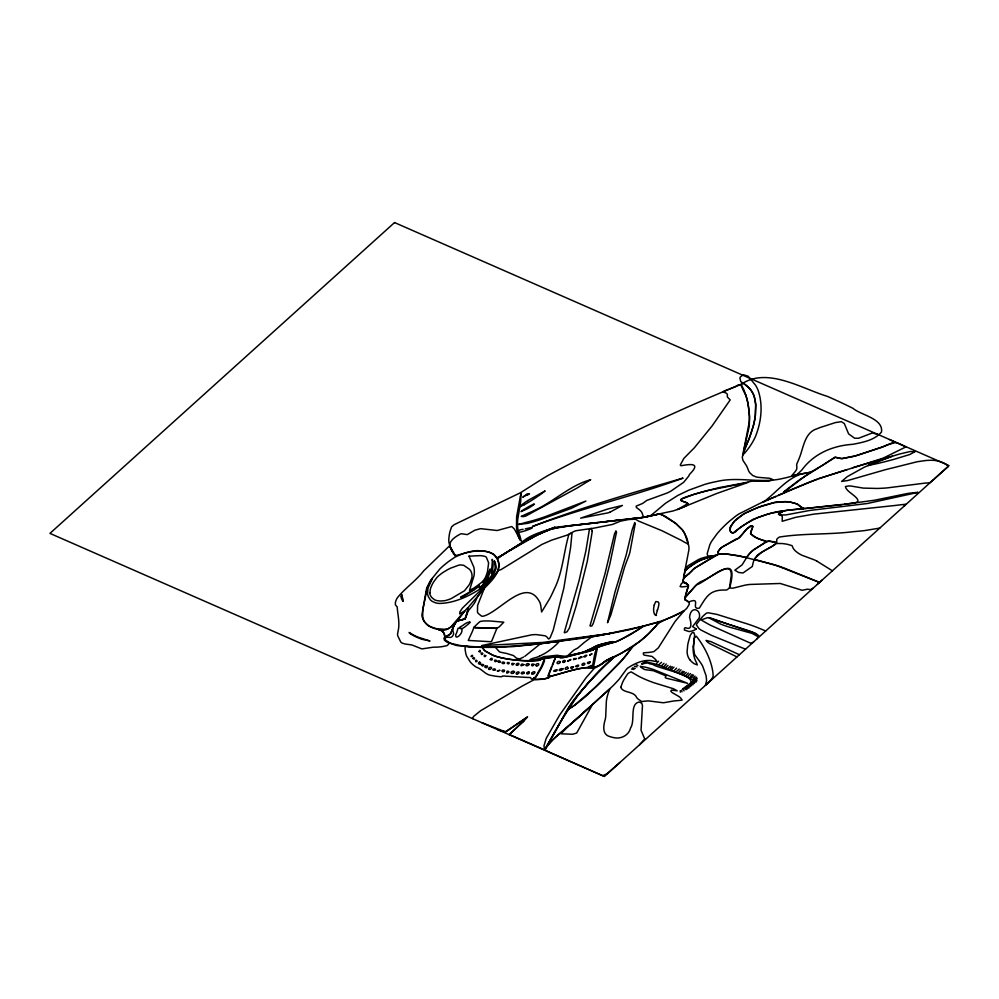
<?xml version="1.0" encoding="UTF-8"?>
<svg xmlns="http://www.w3.org/2000/svg" width="999" height="999" viewBox="0 0 999 999"><rect width="100%" height="100%" fill="white"/><g stroke="black" fill="none" stroke-linecap="round" stroke-linejoin="round"><path stroke-width="1.5" d="M688.411 585.839L687.699 584.665A31.381 18.269 -26 0 0 686.987 583.928L683.254 582.33L681.543 583.466A24.126 14.036 -26 0 0 681.181 584.165L680.107 586.463L681.143 586.863A28.696 16.708 -26 0 0 686.725 586.376L688.348 585.789L688.099 586.713M548.626 675.312L555.369 658.066M656.168 614.497L658.154 607.754A70.105 40.809 -26 0 0 658.503 606.63L658.965 603.583A7.068 4.121 -26 0 0 658.616 602.572L658.416 602.285A10.577 6.156 -26 0 0 658.029 601.873L655.806 601.56L654.183 605.082M524.2 672.702L524.213 672.627A1.548 0.899 -26 0 0 523.339 672.002L522.964 672.04A2.772 1.611 -26 0 0 521.703 672.477L521.191 673.338A3.434 1.998 -26 0 0 522.115 673.9L522.889 673.751A1.474 0.849 -26 0 0 524.313 672.689M567.557 661.126L570.666 659.465M483.678 665.172L482.842 665.871M578.521 658.428L580.107 657.18M817.332 584.427L818.793 582.629L817.457 581.58L784.302 568.094A313.099 182.255 -26 0 0 775.037 564.984L738.461 555.669L725.798 553.946A50.225 29.246 -26 0 0 723.488 553.871L718.818 554.083L718.181 552.559A1.898 1.111 -26 0 0 717.931 552.222L720.466 548.426A9.216 5.357 -26 0 1 722.115 547.102L738.885 538.036A3.559 2.073 -26 0 0 739.897 537.312L745.504 530.319A44.705 26.024 -26 0 1 747.452 528.296L750.724 525.649L752.697 526.286A2.735 1.598 -26 0 1 752.809 526.748L751.86 529.17A34.815 20.267 -26 0 0 751.073 531.031L750.936 531.393M590.184 662.212C588.836 665.421 585.002 662.162 589.547 661.925A1.698 0.987 -26 0 1 590.309 662.062M730.306 528.459L730.244 528.796A17.32 10.077 -26 0 0 730.157 530.232L730.793 532.267L732.379 532.966A1.898 1.099 -26 0 0 733.191 532.817A2.11 1.236 -26 0 0 733.741 532.567L738.074 529.233A100.712 58.629 -26 0 1 742.145 526.173L752.984 519.368L767.22 514.26A139.61 81.269 -26 0 1 773.276 512.624L776.71 511.775M747.602 556.043L742.07 564.897L734.839 570.192L738.623 572.439L742.956 573.001L752.309 566.483A29.396 17.108 -26 0 0 752.659 564.66L753.845 560.152A15.26 8.879 -26 0 1 754.969 558.453L755.281 558.066A12.887 7.505 -26 0 1 756.218 557.017C756.967 551.935 787.262 542.02 771.94 541.608A36.239 21.091 -26 0 0 769.717 541.171L766.433 541.708L761.413 539.747A60.477 35.202 -26 0 1 758.204 538.586L757.517 538.286M683.691 576.535L683.566 577.772L684.665 577.172A8.604 5.007 -26 0 1 685.189 576.798L685.701 576.46A9.453 5.507 -26 0 0 686.675 575.749L689.035 573.563M684.003 575.187L688.935 549.687A59.903 34.865 -26 0 0 688.798 546.203L687.437 540.009A148.888 86.676 -26 0 0 686.201 536.475L682.604 530.069L675.774 523.476A92.22 53.684 -26 0 0 673.463 521.69M685.689 567.819L688.511 565.397A16.459 9.578 -26 0 0 689.597 564.822L698.214 559.69A15.709 9.153 -26 0 1 700.873 558.503L704.919 557.267A39.011 22.715 -26 0 1 708.204 556.58L712.587 555.906A9.778 5.694 -26 0 1 713.261 555.844L715.946 555.382M562.849 668.793L561.85 668.556A6.756 3.934 -26 0 0 559.552 669.38L559.178 670.292A4.508 2.622 -26 0 0 560.114 670.541L560.639 670.454M685.389 569.13L682.916 582.33M488.024 578.046L489.797 572.09A43.719 25.45 -26 0 0 490.072 571.053M488.074 577.809L487.749 578.945A2.697 1.573 -26 0 1 487.137 579.807L487.037 579.895A12.413 7.218 -26 0 1 486.463 580.394L484.765 581.83M687.886 587.449L685.177 597.202L686.013 596.578M489.235 571.241L489.685 569.755A22.39 13.037 -26 0 1 489.86 569.243L490.309 569.005A13.337 7.767 -26 0 1 490.022 571.066M489.173 571.453L488.499 573.626M750.936 531.505L750.811 531.955A9.49 5.532 -26 0 0 750.686 532.567L750.661 532.954A5.957 3.472 -26 0 0 750.873 533.891L753.159 536.026A62.987 36.663 -26 0 0 757.529 538.274M465.946 616.883C474.875 588.823 454.258 635.976 440.547 629.632M471.178 656.118L472.227 655.294A1.961 1.136 -26 0 1 472.365 656.718L472.102 656.842A5.232 3.047 -26 0 1 471.69 656.618L471.241 656.293M460.664 597.29L461.675 596.54A25.4 14.785 -26 0 1 462.537 596.066L463.636 595.454M657.517 609.677L657.267 610.414M465.784 617.37L464.685 619.155L457.155 620.804A6.668 3.884 -26 0 0 456.393 621.378L455.956 621.778A3.059 1.786 -26 0 0 455.606 622.19L455.107 623.001A46.304 26.961 -26 0 0 453.446 626.51L450.599 633.878L443.981 638.186L444.405 640.184L447.427 642.282A33.854 19.705 -26 0 0 448.926 642.969L462.05 645.953L484.378 647.327A279.957 162.962 -26 0 0 508.029 646.84A171.978 100.112 -26 0 0 513.786 646.553L557.579 641.47M575.774 666.258C580.606 662.687 578.533 668.418 575.774 666.433M688.274 586.638L688.448 586.176A1.336 0.774 -26 0 0 688.486 585.901L687.762 584.84A45.554 26.523 -26 0 0 687.187 584.153L686.238 583.291A13.149 7.655 -26 0 0 685.052 582.617L684.365 582.342A1.836 1.074 -26 0 0 684.04 582.305L683.054 582.342M688.236 586.75L686.201 592.919A128.172 74.613 -26 0 0 685.626 594.979L685.014 600.037A8.729 5.082 -26 0 1 685.901 600.187A5.045 2.935 -26 0 1 686.238 600.299L687.312 600.911A18.694 10.877 -26 0 1 688.136 601.623L689.198 603.259A6.331 3.684 -26 0 1 689.235 604.407L686.85 608.229A16.421 9.565 -26 0 1 685.114 609.852L684.665 610.227A13.262 7.717 -26 0 1 683.229 611.276L682.13 611.975M581.755 657.23L578.633 658.591M554.67 659.265L553.234 662.724M543.406 661.675L541.883 665.334A68.981 40.147 -26 0 1 540.659 667.906L536.6 675.074A27.61 16.071 -26 0 1 535.676 676.485L535.152 677.135A2.66 1.548 -26 0 1 534.378 677.797L534.028 678.009M552.872 663.561L552.297 664.947M551.436 666.957L547.889 676.186M776.673 542.37L776.797 539.398A3.184 1.861 -26 0 1 777.297 538.661L778.683 537.512A3.671 2.135 -26 0 1 779.545 537.037C803.758 533.166 828.808 534.777 853.258 531.68A440.646 256.506 -26 0 0 864.722 530.581L879.794 528.084M593.119 649.825L567.27 656.818A101.286 58.966 -26 0 1 564.148 657.429L563.399 657.567M555.219 658.041L555.144 658.141A5.432 3.159 -26 0 0 554.994 658.478M570.766 659.914L567.619 661.226M766.395 541.67L753.508 549.937A15.46 8.991 -26 0 0 751.935 551.223L750.486 552.634A30.782 17.92 -26 0 0 748.051 555.432L747.439 556.318A20.579 11.976 -26 0 0 746.64 557.417L726.685 553.995M818.556 583.229L818.705 583.016A2.26 1.324 -26 0 0 818.493 582.292L817.894 581.843A19.468 11.339 -26 0 0 817.332 581.555L778.184 566.183A309.353 180.082 -26 0 0 771.153 563.96L754.695 559.428L755.469 557.942A19.018 11.076 -26 0 1 756.218 557.142L757.617 555.806A37.6 21.891 -26 0 1 760.689 553.209L761.862 552.322A24.001 13.974 -26 0 1 763.661 551.073L770.266 547.29A39.411 22.94 -26 0 0 772.577 545.929L776.036 543.468L782.292 543.543A109.615 63.811 -26 0 1 787.262 544.268L791.907 545.591A3.671 2.135 -26 0 1 792.219 545.941L792.482 546.64A26.361 15.347 -26 0 0 794.717 550.224L795.291 550.824A58.229 33.891 -26 0 0 802.334 555.407L812.936 559.34A54.396 31.668 -26 0 1 816.82 561.076M484.727 580.781L483.079 583.154L484.565 582.005M693.294 681.018L687.1 686.363M747.627 556.068L747.826 555.819A48.976 28.509 -26 0 1 748.95 554.395A23.252 13.536 -26 0 1 752.884 550.474L753.134 550.274A10.714 6.231 -26 0 1 753.92 549.675L760.414 545.579A61.351 35.714 -26 0 0 764.422 543.031L767.894 541.096L772.227 541.683A17.37 10.115 -26 0 1 773.176 541.945L773.301 541.995M544.418 659.727L544.393 661.088A83.779 48.776 -26 0 1 541.358 668.044L535.452 677.959A8.104 4.72 -26 0 1 533.491 678.483L533.441 678.496M495.079 574.924L497.752 571.49L487.487 583.666L462.275 608.254L459.89 611.863L459.69 613.91L464.835 610.751L450.749 627.097L448.189 628.658L444.468 629.283L434.44 628.533A48.327 28.134 -26 0 1 430.644 626.835A44.943 26.161 -26 0 1 428.733 625.649L428.121 625.212A58.654 34.141 -26 0 1 425.986 623.388L424.513 621.79A18.182 10.589 -26 0 1 423.838 620.641L423.326 619.218A62.862 36.601 -26 0 1 422.714 616.545L422.777 609.777L427.023 588.948A67.882 39.51 -26 0 1 430.569 580.419L439.91 568.893A69.281 40.335 -26 0 1 443.881 565.297L447.402 562.437A49.475 28.809 -26 0 1 450.237 560.364L454.757 557.305A21.166 12.313 -26 0 1 455.194 557.005L460.514 554.657A29.008 16.883 -26 0 1 465.159 552.947L466.995 552.422A42.495 24.738 -26 0 1 470.816 551.498L474.463 550.886A26.936 15.672 -26 0 1 477.147 550.661L481.993 550.799A46.291 26.948 -26 0 1 486.051 551.386A42.52 24.75 -26 0 1 488.923 552.097L493.381 554.095A18.394 10.714 -26 0 1 494.692 555.257L496.378 557.767A12.138 7.068 -26 0 0 496.753 558.216L504.258 553.946A90.647 52.772 -26 0 1 507.292 552.01M402.834 601.248L401.448 598.588A36.751 21.391 -26 0 1 401.223 597.477L401.161 596.653M494.892 575.162L487.774 582.579A93.556 54.458 -26 0 1 484.977 585.052L481.968 587.512A38.324 22.303 -26 0 1 478.384 590.059C466.633 597.277 453.234 603.221 439.26 603.446A21.841 12.712 -26 0 1 435.352 602.747L432.405 601.448A23.639 13.761 -26 0 1 430.244 599.712L428.359 596.628A36.439 21.216 -26 0 1 427.584 593.743L427.984 588.174L432.43 578.371L427.335 586.675A40.21 23.414 -26 0 0 426.436 589.273L424.5 600.411A126.561 73.676 -26 0 1 424.026 602.897L421.928 614.76A29.258 17.033 -26 0 0 422.24 617.107L423.351 619.929A52.747 30.707 -26 0 0 424.637 622.002L426.885 624.562A36.926 21.491 -26 0 0 428.958 626.173L441.92 630.756L443.981 633.016A27.335 15.909 -26 0 1 444.63 634.877L444.792 636.838A4.108 2.398 -26 0 1 444.592 637.487L445.104 639.86A31.281 18.207 -26 0 0 446.416 641.108A21.99 12.8 -26 0 0 447.49 641.87L449.25 643.331L447.552 645.254A2.672 1.548 -26 0 1 446.728 645.716L441.933 646.678A71.928 41.871 -26 0 1 439.685 646.927L437.2 647.127A28.671 16.683 -26 0 1 435.539 647.165L433.666 647.177A9.228 5.37 -26 0 0 432.592 647.29L421.853 648.913L412.5 645.192A17.083 9.94 -26 0 0 411.176 644.842L406.518 644.218A25.962 15.11 -26 0 1 403.996 643.681L403.209 643.443A54.645 31.806 -26 0 1 402.235 643.119L400.836 642.145L397.914 636.163A24.276 14.123 -26 0 1 397.502 634.565L398.339 629.645A12.85 7.48 -26 0 0 398.638 628.109C399.45 621.041 397.764 614.36 397.277 608.091A11.139 6.494 -26 0 0 397.165 606.917L395.392 604.882L395.392 602.559A25.425 14.798 -26 0 1 396.016 600.461L396.615 599.088A14.136 8.229 -26 0 1 397.727 597.315C405.694 587.662 416.196 580.594 423.876 570.641A48.701 28.347 -26 0 0 425.212 569.393L449.587 545.766L455.357 555.644L462.924 553.771A20.417 11.888 -26 0 1 464.597 553.221L469.53 552.035A68.394 39.81 -26 0 1 472.764 551.448L477.634 550.849A22.927 13.349 -26 0 1 479.92 550.811L483.516 551.136A62.862 36.588 -26 0 1 487.012 551.735L489.185 552.285A23.489 13.674 -26 0 1 490.871 552.909A27.31 15.897 -26 0 1 494.243 555.094L497.452 558.004L524.775 541.508A155.994 90.809 -26 0 1 532.205 537.462A100.137 58.292 -26 0 1 534.165 536.388L551.186 528.883M690.147 676.897L692.107 674.512M492.794 647.165L475.087 647.14A71.154 41.421 -26 0 1 471.953 646.99L467.245 646.528A162.387 94.53 -26 0 1 460.789 645.604C455.556 647.489 434.553 635.876 450.549 637.437A2.148 1.249 -26 0 0 451.298 637.137L451.923 636.725A2.71 1.573 -26 0 0 452.472 636.226L453.284 634.889A11.688 6.806 -26 0 0 453.671 633.753L452.797 630.119A5.357 3.122 -26 0 1 452.659 629.208L453.396 626.848A63.237 36.813 -26 0 1 454.07 625.349L456.393 621.553A1.923 1.124 -26 0 1 456.88 621.203L465.159 618.893L467.919 611.575A11.888 6.918 -26 0 1 468.931 610.014L470.579 608.066A42.595 24.8 -26 0 0 473.588 604.283L474.088 603.558A35.127 20.455 -26 0 0 475.474 601.336C480.294 587.25 499.512 579.82 498.776 563.798A70.13 40.822 -26 0 0 498.501 561.938L497.052 558.404L510.526 549.812M482.442 590.821L468.693 606.78L465.097 618.856L457.417 620.854A2.697 1.573 -26 0 0 456.73 621.303L454.795 624.113A98.889 57.567 -26 0 0 453.571 626.723L453.334 627.272A69.58 40.509 -26 0 0 452.51 629.32L450.462 633.753A3.222 1.873 -26 0 1 449.725 634.402L447.877 635.476A17.557 10.227 -26 0 0 446.103 636.538L444.905 637.125L444.63 636.088A21.091 12.275 -26 0 0 444.43 635.102L444.33 634.715A45.567 26.523 -26 0 0 443.743 633.104L442.594 631.243A6.319 3.684 -26 0 0 441.87 630.744L440.596 630.294A36.701 21.366 -26 0 1 439.985 630.107L439.098 629.832A6.319 3.671 -26 0 0 438.711 629.732L439.011 629.682M534.34 673.351L534.577 672.964A2.935 1.711 -26 0 0 534.69 672.14L534.69 672.14M483.104 590.084L484.04 589.085L477.609 605.357L477.447 611.987A17.982 10.465 -26 0 0 478.184 613.386L481.481 616.071A4.808 2.797 -26 0 0 483.329 616.171C500.162 611.888 526.573 575.324 540.009 602.722A58.054 33.791 -26 0 1 541.071 608.091L541.645 611.962L549.837 598.389A181.019 105.382 -26 0 0 554.27 589.135C562.762 572.29 563.736 551.698 568.893 534.49A20.28 11.801 -26 0 1 570.217 533.566L571.99 533.179L570.604 547.427L563.811 588.211L553.171 630.319L550.137 637.712L548.751 639.035L547.939 638.349A12.975 7.555 -26 0 0 547.127 637.212A16.071 9.353 -26 0 0 546.316 636.513A13.924 8.104 -26 0 0 545.029 635.776L536.238 634.59A47.303 27.535 -26 0 0 531.805 634.802L481.543 645.604L542.869 642.432L610.002 633.516L544.068 643.344M593.269 649.6L600.624 645.978A76.611 44.593 -26 0 1 605.968 644.293L614.223 642.307A11.176 6.506 -26 0 0 615.709 641.882L625.012 637.487M686.063 596.391L695.179 586.201A24.6 14.323 -26 0 1 697.452 584.328C703.271 583.491 729.695 559.103 731.131 572.889A60.527 35.24 -26 0 1 731.268 575.574L729.52 587.537L728.071 589.098A5.919 3.447 -26 0 1 726.323 590.059C709.889 589.385 706.817 596.116 699.375 608.116C689.872 610.052 702.322 596.103 688.573 602.11A16.946 9.865 -26 0 0 688.061 601.635A24.938 14.51 -26 0 0 687.15 600.948L686.463 600.536A9.216 5.37 -26 0 0 685.551 600.174L684.727 599.05A11.651 6.781 -26 0 1 684.864 598.351L685.014 597.889A3.834 2.235 -26 0 1 685.264 597.427L696.528 584.665A21.116 12.288 -26 0 1 700.324 581.893C717.719 574.9 739.085 552.322 729.67 587.999L732.804 588.211L745.117 585.139A40.971 23.851 -26 0 1 749.849 584.452L780.244 583.478L802.197 590.284L807.217 589.235L810.951 589.622L813.298 588.061M691.458 677.359L693.481 674.999M554.857 527.26L551.623 528.696M656.718 663.274L658.578 661.238M784.739 491.171L783.728 492.27A1.848 1.074 -26 0 0 784.39 492.432L816.583 479.37L877.322 460.015M664.248 666.196L666.258 664.023M523.051 497.09L527.135 493.943A11.926 6.943 -26 0 1 529.208 493.656L529.495 493.993A3.022 1.761 -26 0 1 528.708 494.343A14.198 8.267 -26 0 1 528.121 494.555L527.609 494.717M688.461 574.2L692.082 570.392A21.379 12.45 -26 0 1 694.717 568.106L708.353 560.102A33.017 19.218 -26 0 0 711.038 558.528L718.381 554.308L726.236 553.833M597.352 673.001L594.942 675.574A261.538 152.248 -26 0 0 584.278 687.649L580.744 691.957A197.964 115.235 -26 0 0 575.087 699.4L562.425 718.756L544.767 749.912L569.692 705.881A153.297 89.236 -26 0 1 575.087 698.376L587.362 683.703A378.396 220.267 -26 0 1 595.616 674.712L601.386 668.831A128.559 74.838 -26 0 1 604.857 665.434L612.537 658.391M678.658 672.339L681.056 669.817M598.164 672.04L614.173 656.743L610.826 658.204A72.065 41.946 -26 0 0 608.054 659.69L605.157 661.388A15.135 8.804 -26 0 0 604.02 662.175L599.013 665.659A17.058 9.928 -26 0 1 596.927 666.608L595.554 666.957A24.55 14.286 -26 0 1 593.468 667.607C580.144 666.658 564.56 672.789 550.012 676.473A4.995 2.91 -26 0 0 549.175 677.272L545.629 678.696L534.04 679.745L522.377 685.963L480.644 710.714L473.726 716.308L472.539 718.131L473.264 718.93M674.537 670.267L676.573 668.156M686.226 675.274L688.336 673.101M684.19 674.437L686.226 672.377M670.529 668.319L672.202 666.633M671.778 669.342L673.95 667.157M523.126 721.69L526.972 717.319L512.899 726.997A81.156 47.24 -26 0 1 509.028 729.682L506.318 731.443A1.573 0.912 -26 0 1 505.919 731.605M661.962 665.334L663.985 663.324M688.024 676.011L690.484 673.563M682.392 673.688L684.427 671.728M523.738 721.241L509.078 734.627M757.03 638.823L758.716 635.751L755.094 633.154L709.09 617.894L720.903 624.225A176.711 102.86 -26 0 0 729.183 627.06L752.022 633.378L758.578 636.95L757.429 634.727L752.297 632.08A120.754 70.292 -26 0 0 747.989 630.519L729.67 624.637M904.145 506.106L905.656 504.258L899.849 504.882A167.195 97.328 -26 0 1 894.117 505.581L813.848 514.123L795.816 517.295L782.155 521.291L782.317 516.908A8.629 5.02 -26 0 0 781.942 516.133L781.605 515.746A6.543 3.809 -26 0 0 781.018 515.309L778.845 514.41A14.173 8.254 -26 0 0 779.295 514.572L779.957 514.81A13.424 7.817 -26 0 1 780.319 514.947L785.689 514.96L809.739 510.452L867.269 503.521L918.106 492.382L914.035 492.694A181.618 105.719 -26 0 0 907.679 493.456L874.674 500.212L844.642 504.258M533.354 678.446L533.379 678.433A3.759 2.185 -26 0 1 533.766 678.171L534.165 677.921M639.547 744.779L644.73 738.898L641.046 730.269L642.482 705.519L641.795 703.296L639.772 702.235A8.179 4.758 -26 0 0 639.148 702.06C629.432 703.696 635.389 721.153 630.569 727.934C628.783 735.664 620.279 739.61 612.961 737.449A30.182 17.57 -26 0 1 610.114 736.663C601.835 734.764 603.384 725.386 605.282 719.33A73.814 42.969 -26 0 0 605.706 716.483L606.343 701.41A78.297 45.579 -26 0 1 608.616 692.02L609.902 688.786L569.517 725.149M659.128 664.472L661.5 662.325M822.302 579.932L818.718 583.141M933.128 479.97L929.969 482.667L927.971 482.954A33.392 19.443 -26 0 0 925.836 483.017L886.825 487.937A159.977 93.132 -26 0 1 877.234 488.449L863.186 488.099L851.485 486.126A15.509 9.028 -26 0 0 848.613 485.964L845.391 486.575L846.028 488.286A37.812 22.003 -26 0 0 847.189 489.81C849.525 493.206 864.647 501.036 854.357 502.959M934.352 478.871L947.214 467.432A35.277 20.542 -26 0 1 948.301 466.545C946.103 462.674 936.475 459.94 931.031 460.277A64.898 37.787 -26 0 0 925.486 460.539L917.107 461.763L893.081 467.794A175.012 101.873 -26 0 0 885.014 469.805L847.826 480.507L841.633 481.418L847.277 476.623L864.597 467.033L892.332 456.156L852.559 467.757M587.874 708.766L571.453 723.451M753.646 641.87L751.785 643.206L749.675 642.794L710.426 625.224A249.663 145.33 -26 0 1 706.068 622.814L701.073 619.942L707.317 617.757A14.76 8.591 -26 0 1 709.665 617.757L728.908 624.425M619.942 762.474L606.98 773.775L602.584 775.736L548.014 751.61L545.616 750.374L545.479 749.275A28.971 16.871 -26 0 1 545.879 748.064L549.438 743.393A159.628 92.932 -26 0 1 551.823 740.908L554.37 738.348A75.674 44.056 -26 0 1 557.517 735.401M588.473 708.241L591.883 705.669L576.673 733.054L572.577 734.265L560.926 733.766L568.606 725.948M686.975 685.614C704.732 676.76 657.542 668.481 652.946 664.472A62.263 36.251 -26 0 0 649.362 663.723C647.639 661.138 638.036 666.383 643.006 662.936A5.27 3.059 -26 0 1 644.642 662.262L645.092 662.137A4.645 2.71 -26 0 1 646.453 661.962L654.183 663.761A274.388 159.728 -26 0 1 659.877 665.596A233.953 136.189 -26 0 1 664.135 667.132L689.635 677.896L693.468 680.344A1.661 0.962 -26 0 1 693.294 681.018M686.101 686.388L682.567 689.085A2.085 1.211 -26 0 0 683.204 688.998A1.948 1.136 -26 0 0 683.566 688.885L686.301 687.025M668.468 667.944L670.491 666.171M680.819 673.051L682.954 671.178M570.404 724.25L552.697 739.697L546.141 747.14L567.257 709.964L575.187 704.994L586.538 695.779L619.555 663.049A118.869 69.193 -26 0 0 624.462 657.367A122.69 71.416 -26 0 0 627.11 654.02L631.368 647.602L630.506 647.976A41.483 24.151 -26 0 1 628.508 649.163L613.024 657.904M676.46 671.478L679.233 669.068M784.914 490.996L785.239 490.734A30.494 17.757 -26 0 1 785.888 490.197L798.8 480.357M557.28 735.551L571.715 723.288A293.231 170.692 -26 0 0 580.069 715.996L612.524 686.238A110.951 64.585 -26 0 0 617.07 681.505A118.519 68.993 -26 0 0 619.555 678.733L626.123 669.705A10.739 6.256 -26 0 1 627.659 668.094C634.939 663.199 644.392 658.903 653.284 660.976A106.356 61.913 -26 0 1 655.032 661.4L656.855 661.338A86.051 50.1 -26 0 0 655.506 659.402L652.122 656.468L644.293 655.144A3.472 2.023 -26 0 1 643.818 654.807L643.631 654.57A5.919 3.447 -26 0 0 643.344 654.158L643.406 652.871L646.003 652.597A57.005 33.179 -26 0 0 648.388 652.497L652.934 651.86A5.994 3.496 -26 0 0 654.133 651.423L658.291 647.914L674.899 621.753A76.448 44.505 -26 0 1 677.347 618.731L684.165 610.801L669.904 617.757A120.842 70.342 -26 0 1 665.234 619.58L660.614 621.241A73.089 42.545 -26 0 1 656.331 622.627L629.482 629.707L611.538 633.291M692.969 677.909L695.092 676.098M666.196 666.845L667.981 665.459M799.475 479.795L817.045 468.856M479.92 663.923L478.796 663.935A3.197 1.861 -26 0 1 478.608 662.712L479.508 662.175M462.824 625.362L464.985 623.875A6.419 3.734 -26 0 1 469.917 622.002M462.325 625.711L460.214 627.122M600.749 664.71L601.623 664.123A7.393 4.296 -26 0 0 602.809 663.161L603.821 662.15A4.733 2.76 -26 0 1 604.308 661.713L606.231 660.464A30.345 17.67 -26 0 1 606.967 660.039A26.199 15.247 -26 0 1 608.716 659.09L617.245 655.144A86.938 50.612 -26 0 0 622.789 652.384L639.884 641.383A81.056 47.19 -26 0 0 644.954 637.15L646.053 636.163A70.654 41.134 -26 0 0 650.749 631.593L656.343 625.399A39.548 23.014 -26 0 1 657.916 623.726L659.939 621.603L658.653 621.94A16.409 9.553 -26 0 1 657.317 622.377L643.368 626.286L630.956 634.278A39.573 23.039 -26 0 1 628.858 635.464L625.898 637.025M640.634 627.996L643.368 626.261L600.711 635.239A615.097 358.067 -26 0 1 581.118 638.448L528.483 645.167L492.932 647.152M474.038 589.872L467.095 594.23A50.912 29.633 -26 0 1 465.197 595.342L464.51 595.716A15.572 9.066 -26 0 1 462.05 596.927L460.701 597.327M639.972 628.483L638.973 629.133A80.669 46.965 -26 0 1 636.163 630.881L620.466 639.76A37.025 21.553 -26 0 1 618.244 640.809L617.045 641.333A15.884 9.241 -26 0 1 614.01 642.369L613.099 641.82A6.206 3.609 -26 0 1 613.423 642.095L612.724 642.782A17.62 10.252 -26 0 0 611.351 642.969M693.731 679.058L696.678 677.185M502.772 554.782L497.34 558.766M512.187 548.751L520.866 543.369A14.91 8.679 -26 0 1 521.466 543.006L522.577 541.883L520.741 540.496A7.767 4.52 -26 0 1 520.167 539.947L514.473 529.133L511.738 526.535L497.177 530.506L480.544 528.658L474.775 530.232L467.257 534.627L462.3 533.853A3.771 2.198 -26 0 0 460.539 533.966C456.256 536.176 449.038 540.509 449.862 545.941A8.916 5.182 -26 0 0 449.962 546.278L453.783 554.095L455.781 556.243L451.773 550.836A140.971 82.068 -26 0 1 450.324 547.44L448.988 542.619A46.728 27.198 -26 0 1 448.801 539.11L449.25 535.064A95.579 55.644 -26 0 1 450.099 531.168L451.61 526.798L454.27 524.637L520.529 492.707L537.175 482.167A218.619 127.26 -26 0 1 548.289 475.324C609.952 442.245 673.376 412.025 738.149 385.539A46.454 27.048 -26 0 0 742.744 383.329C768.331 367.32 802.384 388.861 827.222 396.303A986.025 573.988 -26 0 1 852.934 408.316C861.126 415.247 883.453 418.469 881.518 432.005C874.525 440.309 862.924 442.307 852.834 444.318C833.116 445.554 814.123 453.459 802.16 469.592A88.761 51.673 -26 0 0 800.674 471.203L797.002 474.463L790.471 476.573A99.763 58.079 -26 0 1 782.354 478.546C760.751 483.766 738.211 476.173 716.508 481.568A76.498 44.53 -26 0 0 704.857 484.365L689.085 490.059L677.809 495.442L665.471 503.296L651.073 515.372L645.666 516.995A92.907 54.083 -26 0 1 640.908 517.669L609.815 521.178M504.045 554.058L522.514 542.395L537.624 534.328A53.909 31.381 -26 0 1 540.509 532.929L541.62 532.43A69.293 40.335 -26 0 1 546.603 530.344L553.009 528.121A33.392 19.443 -26 0 1 556.705 527.185L597.677 522.577M527.809 500.549L545.117 490.921L541.895 493.456A119.58 69.605 -26 0 1 539.11 495.417L538.336 495.941A111.813 65.085 -26 0 1 524.3 504.732M817.369 468.494L818.418 467.857A142.308 82.842 -26 0 0 823.176 464.86L834.977 457.43A1.361 0.799 -26 0 1 835.589 457.317L839.897 458.391A13.761 8.004 -26 0 0 842.169 458.591L853.346 456.506L880.893 447.614A72.165 42.008 -26 0 0 887.287 444.98L893.968 442.132L897.327 442.944M508.454 551.298L536.925 535.189M683.091 611.326L682.392 611.738A42.695 24.85 -26 0 1 678.696 613.761L677.372 614.41A75.587 43.993 -26 0 1 667.732 618.556L658.441 623.139A20.517 11.938 -26 0 0 656.892 624.85A16.733 9.74 -26 0 0 656.181 625.774L649.075 633.129A73.564 42.82 -26 0 1 642.432 639.123L639.535 641.458A150.712 87.725 -26 0 1 636.838 643.556L632.879 646.715L625.936 655.332A149.775 87.188 -26 0 1 621.753 660.252L599.113 683.828A137.462 80.02 -26 0 1 595.766 687.012L574.363 705.294A72.865 42.42 -26 0 1 571.49 707.329L567.582 709.253L574.8 698.975A213.436 124.251 -26 0 1 579.557 693.094L588.436 682.954A497.477 289.598 -26 0 1 594.917 675.911L605.769 664.722A163.636 95.255 -26 0 1 609.215 661.425L614.16 656.83L613.024 657.092A23.739 13.824 -26 0 0 612.212 657.492L611.513 657.854A43.456 25.3 -26 0 0 603.908 662.487L600.674 664.635A11.476 6.681 -26 0 1 598.988 665.546L596.216 666.72M524.85 656.318L539.722 644.33L541.908 643.581A51.748 30.12 -26 0 0 543.356 643.431M523.638 657.017L519.78 658.89L516.858 658.341A13.337 7.767 -26 0 1 515.884 657.717L514.223 656.168A15.959 9.291 -26 0 0 513.249 655.506L506.505 653.421A131.468 76.536 -26 0 0 504.195 652.984L500.299 652.16A11.176 6.506 -26 0 1 499.313 651.71L495.354 647.215L493.793 647.152M524.288 504.707L519.867 506.755L520.554 505.869A32.193 18.744 -26 0 1 527.859 500.624M485.539 666.183C489.198 664.51 486.875 669.043 485.364 667.469A1.486 0.862 -26 0 1 485.314 666.096M782.704 511.488A19.243 11.201 -26 0 1 782.005 511.863L778.383 514.098L783.441 511.101L787.374 510.227L841.707 504.72M464.273 595.104L470.104 591.708A59.453 34.603 -26 0 0 475.736 588.011L479.445 585.464M782.979 511.326L783.678 510.889L771.278 513.224A144.043 83.854 -26 0 0 766.433 514.597L757.791 517.494L749.625 521.653A77.722 45.242 -26 0 0 745.891 523.876L743.693 525.287A54.595 31.781 -26 0 0 739.472 528.221L738.823 528.708A94.58 55.057 -26 0 0 737.187 529.97C732.667 536.588 726.148 530.132 732.155 524.35A27.11 15.784 -26 0 1 734.777 520.954L743.805 513.848L758.266 507.305A84.678 49.288 -26 0 1 764.235 505.257L774.4 502.435A19.78 11.513 -26 0 1 776.71 502.035L785.002 501.723A48.002 27.947 -26 0 1 791.608 502.41L796.378 503.783A22.265 12.962 -26 0 1 798.064 504.72L802.122 508.229L805.356 508.616L853.77 503.109M745.828 512.887L745.017 513.324A27.647 16.096 -26 0 0 742.756 514.66L740.621 516.083A40.31 23.464 -26 0 0 737.474 518.444L735.039 520.579A13.699 7.967 -26 0 0 733.828 521.953L732.08 524.537A39.423 22.952 -26 0 0 731.28 525.986L730.594 527.472A11.389 6.631 -26 0 0 730.306 528.459M592.132 648.126L598.551 644.979L612.562 641.658A10.465 6.094 -26 0 0 611.863 641.72L606.668 642.844A152.647 88.861 -26 0 0 602.572 643.905L596.915 645.666A10.927 6.369 -26 0 0 595.816 646.153L591.146 648.638M694.655 679.894L697.177 678.533M590.659 648.9L588.124 650.237M591.308 648.563L583.528 652.072M716.208 555.244L716.37 555.157A7.255 4.221 -26 0 1 718.106 554.408L718.406 553.396A10.639 6.194 -26 0 0 717.931 552.16L718.044 551.423A12.038 7.005 -26 0 1 721.578 547.614L722.302 547.115A21.828 12.712 -26 0 1 724.55 545.679L735.726 539.235A6.918 4.033 -26 0 1 736.438 539.01L736.55 538.973A8.479 4.933 -26 0 0 738.124 538.411L742.732 533.791A51.748 30.12 -26 0 1 743.256 533.116A36.513 21.254 -26 0 1 745.953 529.97A39.685 23.102 -26 0 1 747.739 528.196L751.985 525.761A2.835 1.648 -26 0 1 752.672 526.485A2.597 1.511 -26 0 1 752.697 526.81L750.574 533.691L756.143 537.712A96.891 56.406 -26 0 0 759.427 539.098L761.625 539.872A43.481 25.312 -26 0 0 763.298 540.347L764.897 540.734M502.447 676.198L504.433 675.961A35.452 20.642 -26 0 0 505.756 676.186L527.235 677.447A52.26 30.42 -26 0 0 528.571 677.447L530.307 677.534A1.823 1.061 -26 0 1 530.669 677.747L531.293 678.908A2.622 1.523 -26 0 0 531.605 679.183L538.224 679.52A109.403 63.686 -26 0 0 541.957 679.245L548.501 677.971A2.223 1.286 -26 0 0 548.826 677.672L549.825 676.748A4.021 2.335 -26 0 1 550.886 676.123C562.849 673.326 576.873 667.944 588.124 667.532A1.886 1.099 -26 0 0 588.299 667.819L591.982 668.019A15.26 8.891 -26 0 0 594.73 667.382L595.466 667.145M502.11 676.385L501.585 676.623A2.235 1.299 -26 0 1 500.998 676.81L495.117 676.173A151.661 88.287 -26 0 1 492.657 675.661C484.815 675.074 483.204 669.43 476.123 667.082A72.39 42.133 -26 0 1 470.254 661.962L466.67 656.218A53.983 31.431 -26 0 1 465.784 653.408L465.284 650.574A90.647 52.772 -26 0 1 465.059 648.226L465.147 646.291L472.102 646.965A61.001 35.502 -26 0 0 474.85 647.115L477.684 647.165M746.678 512.437L752.959 509.577A84.753 49.338 -26 0 1 756.78 508.041A80.644 46.941 -26 0 1 760.726 506.593L773.925 502.684L784.727 501.598A46.853 27.273 -26 0 1 789.447 501.898L797.177 503.933L803.558 508.566M478.621 647.177L482.455 647.552A8.229 4.795 -26 0 0 482.642 647.989L483.129 648.763A40.934 23.826 -26 0 0 483.778 649.612L483.991 649.85A24.95 14.523 -26 0 0 485.114 650.923L492.519 655.094A54.108 31.506 -26 0 0 495.804 656.355L501.885 657.941A161.126 93.794 -26 0 0 505.993 658.766L507.092 658.853A193.456 112.612 -26 0 0 510.352 659.34L511.463 659.502A192.17 111.876 -26 0 0 514.797 659.914A143.806 83.716 -26 0 0 523.076 660.601L537.986 660.651A3.596 2.098 -26 0 0 538.898 660.376L539.56 660.052M587.999 650.299L586.825 650.861A12.837 7.48 -26 0 1 585.302 651.485L584.477 651.773M536.738 535.139L548.813 529.782L559.54 527.135L622.752 519.68M539.385 656.243L544.318 653.708A26.848 15.634 -26 0 0 546.815 652.172L548.951 650.699A49.975 29.083 -26 0 0 551.848 648.488A57.068 33.217 -26 0 0 556.843 644.118L559.19 641.533L557.717 641.458M765.783 500.761L762.736 502.122M766.982 500.237L770.179 498.838M693.219 681.892L697.052 680.219M771.153 498.401L775.811 496.378M778.358 495.267L785.938 491.97L783.641 492.407L808.353 473.626A18.157 10.564 -26 0 1 809.602 472.889L810.476 472.302L803.783 473.538A46.478 27.06 -26 0 1 801.797 473.876C787.05 478.309 776.61 492.082 764.547 501.223A7.98 4.645 -26 0 1 763.311 501.86M512.674 673.251L512.774 673.214A1.986 1.161 -26 0 0 514.522 671.603M609.889 512.212L622.452 505.419L608.666 508.778A107.954 62.85 -26 0 0 606.53 509.428L580.619 518.156L606.855 513.099A11.089 6.456 -26 0 0 609.889 512.225M533.254 504.42L534.477 504.095L532.092 505.906A65.497 38.124 -26 0 1 527.272 508.816L521.003 511.625L522.415 510.427A42.258 24.6 -26 0 1 523.926 509.478L527.709 507.242A32.18 18.731 -26 0 1 533.229 504.383M560.826 670.379L561.001 670.317A2.535 1.474 -26 0 0 563.049 668.806M728.446 389.373C716.695 393.793 729.045 390.634 727.26 396.128A10.514 6.119 -26 0 0 727.509 397.152L730.194 399.912L712.175 425.824L694.43 447.714A117.52 68.407 -26 0 1 691.57 450.574L683.816 458.466L680.307 464.935A2.235 1.299 -26 0 0 681.156 465.721C690.259 464.06 701.335 462.574 689.897 473.988A13.312 7.742 -26 0 0 688.661 476.173L683.653 482.317L671.016 491.033A27.96 16.271 -26 0 1 666.982 493.069L646.765 500.424L642.644 503.434L636.201 506.106L636.326 507.417L639.572 509.89A31.931 18.594 -26 0 1 640.609 510.889L640.946 511.263A40.597 23.626 -26 0 1 641.92 512.537L643.431 516.82L644.53 517.045L672.664 511.051A27.885 16.234 -26 0 0 675.911 509.989C709.952 498.014 655.381 505.207 697.801 493.331A237.7 138.374 -26 0 1 708.328 490.434L747.901 482.48L716.408 493.606L677.322 509.577L687.911 503.621L680.931 500.437A4.733 2.76 -26 0 1 680.644 500.024L681.318 499.213A12.975 7.555 -26 0 1 682.442 498.626L692.532 494.917M729.657 388.923L733.154 387.562A34.84 20.28 -26 0 0 735.876 386.363C742.669 380.719 744.605 392.744 746.315 397.065A231.756 134.915 -26 0 1 748.201 404.607L749.612 416.433L749.25 426.248L742.269 457.405L742.956 460.364L746.565 465.896A40.397 23.514 -26 0 1 747.277 467.445L748.638 470.891A35.252 20.517 -26 0 0 749.762 472.727L752.709 475.487L756.018 476.885A24.113 14.036 -26 0 0 758.74 477.385L769.58 478.271A49.513 28.821 -26 0 1 771.565 478.971L772.864 479.695L770.753 480.594A14.323 8.342 -26 0 1 768.343 481.231L752.759 481.181A13.137 7.642 -26 0 0 750.661 481.431L746.678 482.342A87.725 51.061 -26 0 1 743.031 483.154L719.268 487.612L701.66 492.082A298.089 173.526 -26 0 0 693.343 494.53M818.631 478.658L847.189 469.555M878.346 459.702L880.968 458.878A26.411 15.372 -26 0 0 883.64 457.904L905.906 446.915L897.714 443.106M583.841 652.035L573.264 654.757A72.065 41.946 -26 0 1 569.043 655.681L566.895 656.056A15.41 8.966 -26 0 1 564.485 656.206L559.927 655.719M583.041 652.272L567.619 655.769L573.563 650.361A8.704 5.07 -26 0 1 574.65 649.637L577.322 648.239A5.744 3.347 -26 0 0 578.109 647.739L582.854 643.656A16.746 9.753 -26 0 1 583.366 643.219L583.516 643.094A26.886 15.647 -26 0 0 584.165 642.544L591.745 636.863L611.987 633.154M692.207 682.916L696.615 681.73M584.765 652.609L592.994 650.024A3.084 1.798 -26 0 1 593.543 649.425L593.843 649.163A6.319 3.671 -26 0 1 595.279 648.189A5.382 3.134 -26 0 1 595.816 647.914L612.075 642.744M421.453 639.185L429.807 640.921M583.453 652.759L560.576 658.016A2.86 1.673 -26 0 1 560.152 657.966L559.727 657.005L562.849 657.617M657.142 514.385L647.664 516.67A48.139 28.022 -26 0 1 643.793 517.345L634.79 518.356M777.222 511.763L778.758 511.451A26.761 15.572 -26 0 1 780.681 511.138L786.775 510.389A98.289 57.218 -26 0 1 789.285 510.064L802.197 508.803M502.759 662.212C499.925 663.336 505.369 664.585 504.557 662.524A4.321 2.522 -26 0 0 503.146 662.187L503.146 662.187M525.237 528.908C543.543 524.388 521.266 532.879 518.206 532.33A2.585 1.511 -26 0 1 519.318 530.269A1.523 0.887 -26 0 1 519.83 529.994L520.816 529.72A22.577 13.149 -26 0 1 521.416 529.607L523.101 529.295M532.979 673.863L532.817 673.888A1.686 0.987 -26 0 1 531.68 673.875M658.329 514.148L660.439 513.823L676.523 523.976M708.903 556.455L713.311 555.806A4.895 2.847 -26 0 0 714.198 555.656L714.959 555.481A1.648 0.962 -26 0 1 715.609 555.419L695.666 567.582A24.376 14.198 -26 0 0 692.919 569.78C690.434 573.788 680.893 577.31 683.403 582.33M507.729 662.524L507.217 662.861A3.447 1.998 -26 0 0 507.38 663.473L508.528 663.91L509.365 662.974A2.76 1.611 -26 0 0 507.717 662.549M691.083 683.84L694.48 683.366M481.943 654.495C484.902 652.784 479.483 652.11 481.555 654.47M568.231 526.073L553.858 528.471A34.84 20.28 -26 0 0 550.849 529.32L542.832 532.367A58.791 34.228 -26 0 0 539.522 533.891L532.205 537.462A64.448 37.512 -26 0 0 527.522 539.835L523.114 541.783A1.973 1.149 -26 0 1 522.789 541.583C530.819 534.278 544.343 531.331 554.882 527.197M569.43 525.699L608.666 521.303M708.503 556.518L707.929 556.118A15.447 8.991 -26 0 1 707.267 553.409L709.852 544.705A44.568 25.949 -26 0 1 711.775 541.071L716.895 533.978A79.82 46.466 -26 0 1 722.227 528.034L723.663 526.585A93.257 54.283 -26 0 1 729.37 521.278L735.614 516.208A36.975 21.528 -26 0 1 739.123 513.823L760.551 503.084L807.042 483.179A166.958 97.19 -26 0 1 817.132 479.395M605.444 521.678L617.994 520.229M627.11 519.18L620.441 519.942M429.67 640.946L418.044 637.15A70.617 41.109 -26 0 1 413.099 634.827M627.335 519.155L629.457 518.956M629.432 518.931L639.959 517.782A66.471 38.699 -26 0 0 643.418 517.282L659.39 514.048L663.923 515.584A81.468 47.428 -26 0 1 665.721 516.62L672.989 521.353M631.006 518.743L634.19 518.406M505.606 731.68L503.021 731.38A40.584 23.626 -26 0 1 501.56 731.018L501.086 730.881A25.4 14.785 -26 0 1 499.537 730.331L498.439 729.844M802.846 508.753L803.72 508.616M495.317 628.309L495.579 628.309A25.487 14.835 -26 0 0 496.128 628.309L498.713 627.235A17.133 9.978 -26 0 0 499.438 626.648L503.783 622.19L490.884 621.053A128.671 74.9 -26 0 0 483.591 620.966L480.257 621.453A9.241 5.382 -26 0 0 479.495 621.952L473.651 627.447L494.667 628.321M492.095 647.165L482.542 647.302L484.315 650.149A46.753 27.21 -26 0 0 486.001 651.523L492.557 655.007A64.51 37.55 -26 0 0 497.514 656.78L498.788 657.13A115.285 67.108 -26 0 0 506.068 658.666L508.566 659.203A120.742 70.28 -26 0 0 513.136 659.827L524.05 660.739A125.762 73.214 -26 0 0 532.679 660.926L539.722 659.977A9.84 5.732 -26 0 1 540.696 659.54L541.246 659.315A40.459 23.551 -26 0 1 542.919 658.703L544.48 658.179A6.843 3.984 -26 0 1 545.429 657.941L555.819 656.842A21.966 12.787 -26 0 1 559.103 656.842M688.91 685.838L691.183 685.851M469.83 622.19L469.867 622.777A17.92 10.427 -26 0 1 468.968 623.563L465.422 626.473A41.009 23.876 -26 0 1 464.622 627.085L462.487 628.458A1.361 0.799 -26 0 1 462.025 628.571L461.476 628.571A10.015 5.832 -26 0 1 460.477 628.334L458.042 628.246L456.843 632.18A15.31 8.916 -26 0 1 455.781 634.577C454.645 642.057 466.009 630.631 460.464 628.284M517.282 673.938L517.345 673.938A1.623 0.949 -26 0 0 519.118 672.377A1.623 0.949 -26 0 0 516.808 672.402A1.623 0.949 -26 0 0 516.77 674.088M476.036 627.759L496.216 628.321A2.922 1.698 -26 0 0 496.928 628.221L491.645 641.321A9.853 5.744 -26 0 1 490.609 641.708L468.269 640.446L471.54 633.254A55.757 32.455 -26 0 0 473.314 628.995L473.801 627.547L475.649 627.659M527.659 663.673L527.822 663.686A3.309 1.923 -26 0 1 528.783 664.11L528.896 664.235M690.297 684.615L692.981 684.777M559.278 656.855L558.841 656.855A31.681 18.444 -26 0 0 558.104 656.805L557.267 656.78A11.164 6.494 -26 0 0 556.393 656.805L542.469 658.915A35.527 20.679 -26 0 0 540.471 659.715A30.37 17.682 -26 0 0 539.46 660.152M687.874 686.675L689.909 686.862M631.455 669.018L633.953 669.392M559.527 655.644L557.679 655.344A6.531 3.796 -26 0 0 556.83 655.294L547.539 656.306A54.246 31.581 -26 0 1 545.691 656.468L544.268 656.605A2.897 1.686 -26 0 0 543.506 656.793L542.27 657.28A28.272 16.459 -26 0 1 541.358 657.654A31.568 18.369 -26 0 1 538.761 658.578L535.864 659.402A12.55 7.305 -26 0 1 533.491 659.765L530.719 659.752A3.809 2.223 -26 0 1 530.032 659.59L532.917 658.316A39.935 23.252 -26 0 0 536.426 657.354L537.175 657.105A15.247 8.879 -26 0 0 539.385 656.243M632.479 667.869L635.227 668.456M686.95 687.674L688.923 688.099M634.353 666.233L637 666.857M507.067 672.976C511.95 672.252 505.906 669.33 506.805 672.764M549.675 676.086L549.475 676.011A2.572 1.498 -26 0 1 548.526 675.361M460.164 628.246L459.515 627.584A11.513 6.706 -26 0 1 459.927 627.31M773.438 542.032L774.987 542.532A2.323 1.349 -26 0 0 776.51 542.644M528.983 672.165L529.045 672.19A3.022 1.761 -26 0 0 527.772 672.102L526.81 672.702A2.21 1.286 -26 0 0 526.91 673.738A1.361 0.787 -26 0 0 528.796 673.476A1.361 0.787 -26 0 0 529.108 672.14M765.709 630.993L759.228 628.271A346.191 201.523 -26 0 0 748.101 624.163L717.12 614.447L708.166 612.774A4.346 2.522 -26 0 0 707.442 612.899L706.817 613.086A2.772 1.611 -26 0 0 706.018 613.448L702.959 616.183A68.419 39.835 -26 0 0 701.548 617.719L696.578 624.138A4.408 2.56 -26 0 0 696.44 624.924L698.538 628.071A86.413 50.3 -26 0 0 699.375 628.833L699.687 629.095A40.185 23.389 -26 0 0 700.848 629.982L711.438 635.327L745.516 649.2M878.046 434.49L872.339 432.967L858.678 438.224L854.62 438.224L848.601 433.878L844.33 423.564L841.395 421.678L835.526 422.552L820.167 427.497A41.483 24.151 -26 0 0 817.02 428.771C804.607 432.455 803.546 447.602 799.362 457.904A58.342 33.966 -26 0 1 798.551 459.902L796.665 464.36L796.827 466.745A4.908 2.86 -26 0 1 796.79 467.757C797.826 470.591 788.923 477.135 792.756 475.911A16.983 9.878 -26 0 1 793.918 475.549L795.479 475.137A53.009 30.857 -26 0 1 797.726 474.612A39.223 22.84 -26 0 1 799.562 474.238L809.877 472.327A6.319 3.671 -26 0 0 810.963 471.978L823.201 464.96A151.573 88.237 -26 0 0 825.961 463.099L834.889 457.242L841.295 458.454A10.19 5.932 -26 0 0 842.469 458.491L857.204 455.444L883.403 446.541A78.759 45.842 -26 0 0 887.562 444.83L895.666 442.42L889.46 439.498M481.905 722.714L505.407 731.842L527.597 716.845L509.502 734.615L544.705 749.949L543.943 745.928L546.216 738.348L559.777 714.847L586.113 677.672L594.255 668.331L599.175 665.471A7.855 4.57 -26 0 0 600.062 664.997M686.088 688.398L687.374 688.96M739.397 654.72L710.801 641.583L706.031 640.421L707.729 642.245A88.824 51.698 -26 0 0 710.077 643.818L736.975 656.905M499.001 730.207L497.839 729.695M636.276 664.747L637.911 665.509M816.807 561.076L832.429 570.804M413.111 634.827L409.528 632.679A30.007 17.47 -26 0 0 409.103 632.454L409.066 632.642A31.306 18.232 -26 0 0 409.428 632.929L410.464 633.716M476.011 661.775C479.145 661.251 474.562 658.641 475.724 661.488M685.114 689.098L686.063 689.66M567.469 667.357L567.532 667.394A2.248 1.311 -26 0 1 567.732 668.281M676.773 524.325L681.78 529.258M748.051 387.038L743.593 383.329A20.917 12.175 -26 0 0 742.719 382.829L740.734 381.63L739.897 377.984A3.484 2.023 -26 0 1 740.509 376.898L741.208 376.223A3.909 2.273 -26 0 1 742.544 375.424A3.834 2.235 -26 0 1 744.055 374.95L748.126 376.223L755.606 385.264A89.96 52.373 -26 0 1 758.166 390.447C763.224 405.394 761.275 422.115 755.456 436.538A72.303 42.083 -26 0 1 748.363 448.526A69.755 40.609 -26 0 1 744.829 452.909L742.619 455.107L748.026 441.346A214.136 124.65 -26 0 0 754.058 422.714L754.857 418.868A84.74 49.326 -26 0 0 755.294 415.771L755.669 406.218A102.098 59.428 -26 0 0 755.082 399.875L754.957 399.338A61.451 35.777 -26 0 0 754.307 396.903A68.357 39.785 -26 0 0 748.126 386.988M686.763 583.841L688.024 585.152A5.082 2.96 -26 0 1 688.448 585.789M683.428 689.834L684.09 690.871M656.468 615.409L656.443 615.384A4.308 2.51 -26 0 1 656.131 614.51M514.135 671.615L514.16 671.678A2.498 1.461 -26 0 0 513.286 671.103L512.325 671.303A2.86 1.661 -26 0 0 511.151 672.077L511.001 672.602A1.861 1.086 -26 0 0 512.662 673.388M497.39 558.841L497.714 559.627A48.639 28.309 -26 0 1 498.389 561.788L498.451 562.162A57.018 33.192 -26 0 1 498.813 564.822L498.851 565.546A28.684 16.696 -26 0 1 498.751 567.444L498.538 568.718A56.98 33.167 -26 0 1 498.114 570.591L501.198 569.53L541.87 544.443L551.76 540.109L567.357 535.039L573.376 531.793A10.739 6.244 -26 0 1 575.911 530.731L590.771 528.583A4.171 2.423 -26 0 1 591.283 528.471L591.683 528.471A22.777 13.262 -26 0 0 592.782 528.371L612.487 524.45L618.905 521.815A6.494 3.784 -26 0 1 620.204 521.241L626.823 519.817A67.82 39.485 -26 0 1 630.406 519.405L635.152 519.255A4.758 2.772 -26 0 1 635.938 519.468L637.612 520.479A43.656 25.412 -26 0 0 638.623 521.103L661.887 530.694L681.443 540.422A97.19 56.568 -26 0 1 683.953 541.945L688.224 544.068L684.702 533.503A62.338 36.289 -26 0 0 682.167 529.707M745.579 394.593C740.946 387.35 738.199 376.96 749.612 388.511A67.994 39.585 -26 0 1 754.108 396.004L755.756 404.433L755.431 414.71A164.56 95.792 -26 0 1 753.433 425.636L749.025 439.135L743.406 451.673L749.2 422.465A120.442 70.117 -26 0 0 749.362 418.057L749.05 412.025A285.539 166.221 -26 0 0 748.501 407.03L747.389 400.674A131.831 76.748 -26 0 0 745.579 394.593M402.822 598.776L402.147 596.266A20.005 11.638 -26 0 1 401.923 594.717L401.86 594.517A5.532 3.222 -26 0 0 401.261 596.615M681.605 690.209L681.992 691.87M492.182 559.715L492.17 559.627A11.201 6.518 -26 0 1 492.157 559.353L492.295 559.428A21.678 12.612 -26 0 1 492.582 560.389L492.769 561.226A46.591 27.123 -26 0 1 493.031 565.734L492.544 570.154A35.976 20.942 -26 0 1 492.157 572.115L491.283 573.663L492.17 563.623A52.223 30.395 -26 0 0 492.257 560.776L492.207 560.052M680.282 690.659L680.307 692.195M479.395 585.889A20.967 12.213 -26 0 1 473.951 589.76M488.611 573.613A36.963 21.516 -26 0 1 484.802 580.794M402.922 599.525A5.744 3.347 -26 0 1 403.084 601.198M421.578 639.06A91.009 52.984 -26 0 1 410.389 633.778M522.952 497.015A7.705 4.483 -26 0 1 527.584 494.93M764.934 540.834A6.419 3.734 -26 0 1 766.52 541.396M689.834 659.702A45.055 26.224 -26 0 0 694.28 663.748L697.29 664.934L696.515 662.674A64.236 37.4 -26 0 1 694.742 658.703L694.367 657.454A94.768 55.17 -26 0 1 693.119 649.75L694.642 634.84L693.855 632.642A1.798 1.049 -26 0 0 693.269 632.517L692.532 632.629A1.374 0.799 -26 0 0 691.995 632.866L690.334 635.164L688.448 641.633A126.061 73.389 -26 0 0 687.687 645.192L687.1 651.635A39.51 23.002 -26 0 0 689.772 659.74M683.553 582.155A9.815 5.719 -26 0 1 686.65 583.903M654.308 605.057A32.692 19.031 -26 0 0 654.457 614.135L654.957 614.747A4.383 2.547 -26 0 0 656.143 615.446M479.47 662.25A2.06 1.199 -26 0 1 480.169 663.973M482.829 665.659A2.073 1.211 -26 0 1 481.393 664.497M481.918 664.435A2.41 1.399 -26 0 1 483.641 665.072M500.599 661.825A1.736 1.011 -26 0 1 498.851 662.3A1.736 1.011 -26 0 1 498.176 661.425M497.889 661.288A1.673 0.974 -26 0 1 500.099 661.638M529.07 664.185A1.686 0.987 -26 0 1 527.41 665.721A1.686 0.987 -26 0 1 525.911 665.034A1.686 0.987 -26 0 1 527.684 663.548M534.403 673.426A1.711 0.999 -26 0 1 533.291 673.776M532.292 672.714A1.474 0.862 -26 0 1 534.815 671.99M531.905 673.688A2.235 1.299 -26 0 1 532.167 672.714M543.456 661.663A15.322 8.916 -26 0 1 544.368 659.727M549.525 676.273A3.247 1.886 -26 0 1 548.701 676.261M557.105 669.655A1.586 0.924 -26 0 1 556.006 671.128A1.586 0.924 -26 0 1 554.233 671.003M553.858 671.041A1.823 1.061 -26 0 1 556.368 669.954M568.031 668.294A1.611 0.937 -26 0 1 565.921 669.33A1.611 0.937 -26 0 1 565.459 668.031A1.611 0.937 -26 0 1 567.632 667.17M560.239 662.162A1.711 0.999 -26 0 1 558.379 663.598A1.711 0.999 -26 0 1 557.092 662.724A1.711 0.999 -26 0 1 558.99 661.326L559.802 661.55A2.16 1.261 -26 0 1 560.002 662.212M580.594 657.092A1.523 0.887 -26 0 1 582.005 656.992M573.538 666.72C571.191 670.816 568.406 666.258 573.538 666.72M696.216 629.008L694.417 630.144A15.834 9.216 -26 0 1 692.669 630.794L690.297 631.393A6.543 3.809 -26 0 1 688.798 631.493L684.377 630.019L684.49 628.209A2.01 1.174 -26 0 1 685.414 627.659C692.707 631.006 691.146 622.277 689.56 617.345C690.684 604.745 701.997 609.715 699.1 618.269A64.498 37.55 -26 0 0 697.851 619.692L692.619 626.585L696.216 629.008M513.861 663.623C512.574 667.245 509.74 662.025 513.861 663.623M496.565 660.526C495.142 664.135 492.782 658.216 496.565 660.576M693.368 646.753L694.53 654.357L700.299 662.312A94.93 55.257 -26 0 1 702.747 666.345L706.093 675.774L706.618 680.694L705.419 685.202L706.393 684.49A120.542 70.167 -26 0 0 708.353 682.717L711.051 679.844A15.609 9.078 -26 0 0 713.174 675.961C712.612 662.15 704.72 646.865 696.415 636.288A1.848 1.074 -26 0 0 695.691 636.4L694.23 638.324L693.368 646.753M473.089 658.528C475.512 660.814 474.463 655.644 473.089 658.491M469.031 556.156L473.813 567.12A38.849 22.615 -26 0 1 474.163 568.893L474.313 570.716A64.923 37.787 -26 0 1 474.25 573.676L474.15 574.725A32.642 18.993 -26 0 1 473.876 576.311L469.505 590.284L473.489 588.299A95.742 55.732 -26 0 0 476.91 585.976L481.281 582.642A15.347 8.929 -26 0 0 482.592 581.368L482.992 580.931A18.019 10.49 -26 0 0 485.464 577.335L486.476 574.85A92.782 54.008 -26 0 0 487.524 571.478L488.623 562.849L486.301 557.155A8.954 5.207 -26 0 0 485.039 556.443L482.892 555.943A42.02 24.463 -26 0 0 480.232 555.631L469.031 556.156M494.455 561.101L495.192 567.357A17.882 10.415 -26 0 1 494.855 569.18L492.457 574.138A58.217 33.891 -26 0 1 490.884 576.548L488.399 579.795A14.91 8.679 -26 0 1 487.075 581.143L479.245 588.074L482.205 586.026A62.35 36.289 -26 0 0 484.79 583.94L490.946 577.971A26.873 15.634 -26 0 0 492.707 575.636L493.756 573.926A39.573 23.039 -26 0 0 494.68 572.177L496.078 568.344A15.085 8.779 -26 0 0 496.203 566.97L495.516 563.661A87.687 51.049 -26 0 0 494.755 561.65L494.455 561.101M583.94 656.705L585.302 656.88L586.838 655.294A5.495 3.197 -26 0 0 585.314 655.456L583.94 656.655M635.139 524.1L629.894 552.41A105.12 61.189 -26 0 1 628.908 555.519L626.323 562.325A231.056 134.503 -26 0 0 624.487 567.444L610.889 614.835L607.517 622.714L615.034 591.895L625.436 557.417A95.867 55.807 -26 0 0 626.198 554.87L632.205 529.682L634.765 522.577L635.139 524.1M429.882 592.956L429.907 593.881A11.451 6.668 -26 0 0 430.094 594.755L431.019 596.49A34.128 19.868 -26 0 0 432.043 597.777L434.415 599.675A16.134 9.391 -26 0 0 436.788 600.561L438.811 600.886A21.578 12.562 -26 0 0 441.745 600.961L444.63 600.674A13.249 7.717 -26 0 0 446.59 600.237L449.188 599.375A46.416 27.023 -26 0 0 451.336 598.526L464.448 590.796L469.23 584.777A57.755 33.629 -26 0 0 470.429 582.217L471.853 577.822A23.564 13.711 -26 0 0 472.028 576.048L472.015 575.449A28.447 16.558 -26 0 0 471.378 572.302L470.804 571.053A23.951 13.936 -26 0 0 469.493 569.318L464.06 565.534A8.941 5.207 -26 0 0 462.999 565.197L461.014 564.959A9.903 5.769 -26 0 0 458.878 565.122L450.524 568.194A44.98 26.186 -26 0 0 447.265 569.892L443.506 572.152A29.471 17.158 -26 0 0 441.046 573.863L438.811 575.674A19.63 11.426 -26 0 0 436.75 577.709L433.628 581.955A47.24 27.497 -26 0 0 432.08 584.715L430.769 587.762A24.376 14.186 -26 0 0 430.319 589.447L429.882 592.956M521.228 493.731L521.103 494.855A46.878 27.285 -26 0 0 520.941 496.54L520.779 499.95A97.04 56.493 -26 0 1 520.491 502.847L517.744 519.368A105.769 61.563 -26 0 0 517.582 526.298L517.732 528.134A75.899 44.181 -26 0 0 518.456 532.117C523.563 544.617 519.018 541.171 517.107 531.243A143.819 83.729 -26 0 1 516.52 526.885L516.62 516.72L519.98 498.414A78.122 45.479 -26 0 0 520.204 496.578L521.228 493.731M713.461 555.819L702.01 559.715A29.208 17.008 -26 0 0 698.039 561.575L697.302 561.975A22.765 13.249 -26 0 0 695.304 563.161L692.419 565.097A82.63 48.102 -26 0 1 689.61 566.995L685.127 570.541A7.068 4.121 -26 0 0 684.927 571.128C690.821 564.885 699.163 559.989 707.592 557.592A151.923 88.436 -26 0 1 710.789 556.63L713.536 555.844M665.834 675.799L665.259 677.547L666.233 678.184L687.587 683.316L653.621 669.567A152.485 88.761 -26 0 0 644.805 667.082L640.209 666.321L641.046 667.245A37.025 21.553 -26 0 0 642.969 668.581L643.718 669.018A70.754 41.184 -26 0 0 644.805 669.592L653.383 670.704L665.834 675.799M479.083 651.548C481.555 653.708 480.132 647.889 479.083 651.498M620.766 687.374C623.226 693.381 633.94 690.759 636.775 697.702A60.102 34.99 -26 0 0 638.311 699.263L641.72 701.56L646.59 700.998A16.971 9.878 -26 0 1 648.651 700.923L662.986 702.734A13.174 7.667 -26 0 0 665.172 702.497L672.702 701.136A81.893 47.677 -26 0 1 675.636 700.786L676.573 700.699A50.837 29.595 -26 0 1 678.933 700.524L682.142 700.074L680.756 698.114A63.212 36.801 -26 0 0 679.183 696.69L672.876 693.006A14.685 8.541 -26 0 1 671.203 691.608A17.957 10.452 -26 0 1 670.829 691.096L671.328 690.109L677.185 690.784L673.476 688.761L654.357 682.879A210.177 122.34 -26 0 1 637.961 675.898L631.081 671.84L628.496 673.151A9.016 5.245 -26 0 0 627.484 674.138L623.888 679.757A96.466 56.156 -26 0 0 622.539 682.467L620.766 687.374M592.257 531.356L587.325 561.176L576.348 605.332L569.38 628.034L567.095 631.768L564.86 632.717A1.623 0.949 -26 0 1 564.26 632.504L579.083 580.619L585.864 550.961L589.373 529.57L590.746 528.508A6.369 3.709 -26 0 1 591.308 528.508L592.257 531.356M616.508 532.217L609.927 563.661L599.949 602.247L593.181 623.588L591.795 626.023L590.222 626.073A2.398 1.386 -26 0 1 590.047 625.611L604.957 573.95L614.46 534.065L615.921 530.881L616.508 532.217M597.215 648.838L593.706 666.033L588.399 667.12A1.449 0.849 -26 0 1 588.411 666.745L592.707 665.109L594.043 657.817A89.386 52.035 -26 0 1 594.892 653.658L595.042 653.071A58.167 33.854 -26 0 1 595.866 650.474L596.078 649.874A34.615 20.142 -26 0 0 596.328 649.15L596.803 648.176L597.215 648.838M495.429 669.617L494.692 670.129A3.859 2.248 -26 0 1 493.044 670.154L492.869 669.342L494.48 668.806A4.146 2.41 -26 0 1 495.254 669.293L495.429 669.667M485.764 655.781C483.953 658.728 483.354 653.371 485.764 655.781M490.247 659.465C493.069 662.175 492.794 655.656 490.247 659.465M590.559 479.77L577.26 487.937L525.961 515.946A6.743 3.934 -26 0 1 524.975 516.246L524.65 516.333A9.803 5.707 -26 0 1 522.777 516.62L521.203 516.396L528.483 513.061A46.541 27.098 -26 0 0 534.203 510.514C553.583 501.873 570.354 485.077 590.559 479.77M504.507 670.566C504.507 672.914 500.374 671.565 502.534 670.092A3.896 2.273 -26 0 1 504.283 670.204L504.507 670.566M523.876 664.61L521.341 665.821A2.423 1.411 -26 0 1 520.854 665.109L522.065 663.948L523.863 664.66M534.04 664.397C532.092 668.618 529.52 662.487 534.04 664.397M499.75 670.354L497.44 671.253A1.686 0.987 -26 0 1 497.352 670.766L499.75 670.391M589.685 655.169L592.045 653.783L589.697 655.144M576.348 658.566L573.613 659.702A1.611 0.937 -26 0 1 574.063 658.541L576.348 658.603M532.529 526.436C581.243 508.429 635.426 495.529 683.079 478.096C632.529 492.769 581.668 507.317 532.529 526.436M914.884 451.66L909.864 454.495L893.655 459.415A328.509 191.234 -26 0 1 884.377 461.838A254.408 148.102 -26 0 1 876.248 463.798L868.069 465.447L868.655 465.109A31.181 18.144 -26 0 1 869.305 464.81L877.547 461.376A67.682 39.398 -26 0 1 882.879 459.428L890.696 456.793A66.483 38.699 -26 0 1 892.819 456.081L895.816 455.144A147.665 85.964 -26 0 1 899.512 454.046L910.151 451.511L914.884 451.66M518.668 524.438L527.322 523.401A128.059 74.55 -26 0 0 541.271 519.318L571.578 508.241L585.926 501.061L544.717 516.858A120.867 70.355 -26 0 1 526.048 522.39L518.668 524.438M394.543 222.565L49.95 533.391L604.457 776.435L949.05 465.609L394.543 222.565M489.572 669.442A1.611 0.937 -26 0 0 491.508 667.694A1.611 0.937 -26 0 0 489.023 667.894A1.611 0.937 -26 0 0 489.572 669.442M517.132 665.334A1.498 0.874 -26 0 0 518.893 663.698A1.498 0.874 -26 0 0 516.558 663.935A1.498 0.874 -26 0 0 517.132 665.334M536.875 665.858A1.661 0.974 -26 0 0 538.761 664.023A1.661 0.974 -26 0 0 536.151 664.347A1.661 0.974 -26 0 0 536.875 665.858M583.004 665.359A1.561 0.912 -26 0 0 584.827 663.636A1.561 0.912 -26 0 0 582.38 663.898A1.561 0.912 -26 0 0 583.004 665.359M563.611 662.387A1.436 0.837 -26 0 0 565.247 660.789A1.436 0.837 -26 0 0 562.986 661.076A1.436 0.837 -26 0 0 563.611 662.387"/></g></svg>
